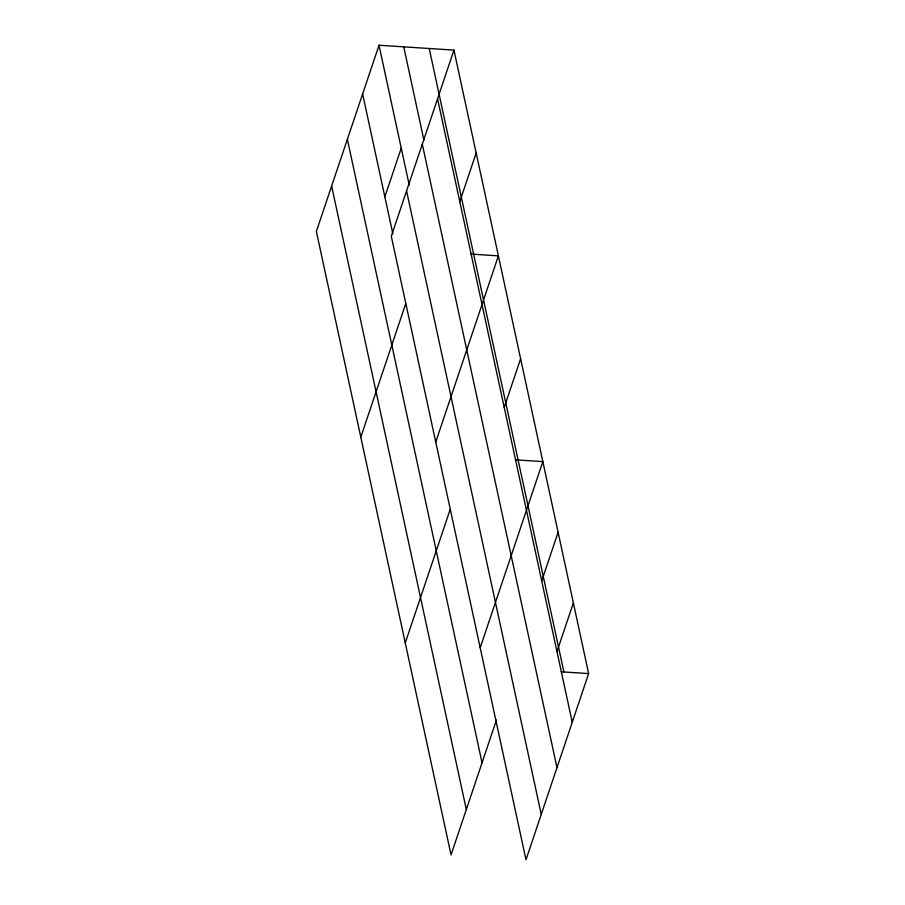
<?xml version="1.0" encoding="UTF-8"?>
<svg xmlns="http://www.w3.org/2000/svg" width="905" height="905" viewBox="0 0 905 905"><rect width="100%" height="100%" fill="white"/><g stroke="black" fill="none" stroke-linecap="round" stroke-linejoin="round"><path stroke-width="1.36" d="M453.948 50.114L391.299 236.284L525.986 859.75L588.635 673.58L453.948 50.114L379.014 45.25L316.365 231.42L451.052 854.886L496.415 720.086M384.851 196.815L401.243 148.126M360.812 437.16L405.723 303.695M459.785 201.691L476.177 152.99M435.746 442.025L498.395 255.866L470.985 254.079M405.259 642.901L450.17 509.436M504.232 407.431L520.624 358.731M480.193 647.776L542.842 461.607L515.431 459.819M541.722 580.965L558.102 532.264M556.982 651.623L573.374 602.922M561.224 671.804L588.635 673.58M429.219 48.508L563.906 671.974M437.568 98.815L572.243 722.281M403.743 46.856L423.891 140.128M422.296 144.178L556.982 767.644M379.014 45.25L409.241 185.152M406.571 190.921L541.247 814.387M362.634 93.95L392.849 233.852M347.362 139.313L482.048 762.779M331.637 186.057L466.313 809.523"/></g></svg>
